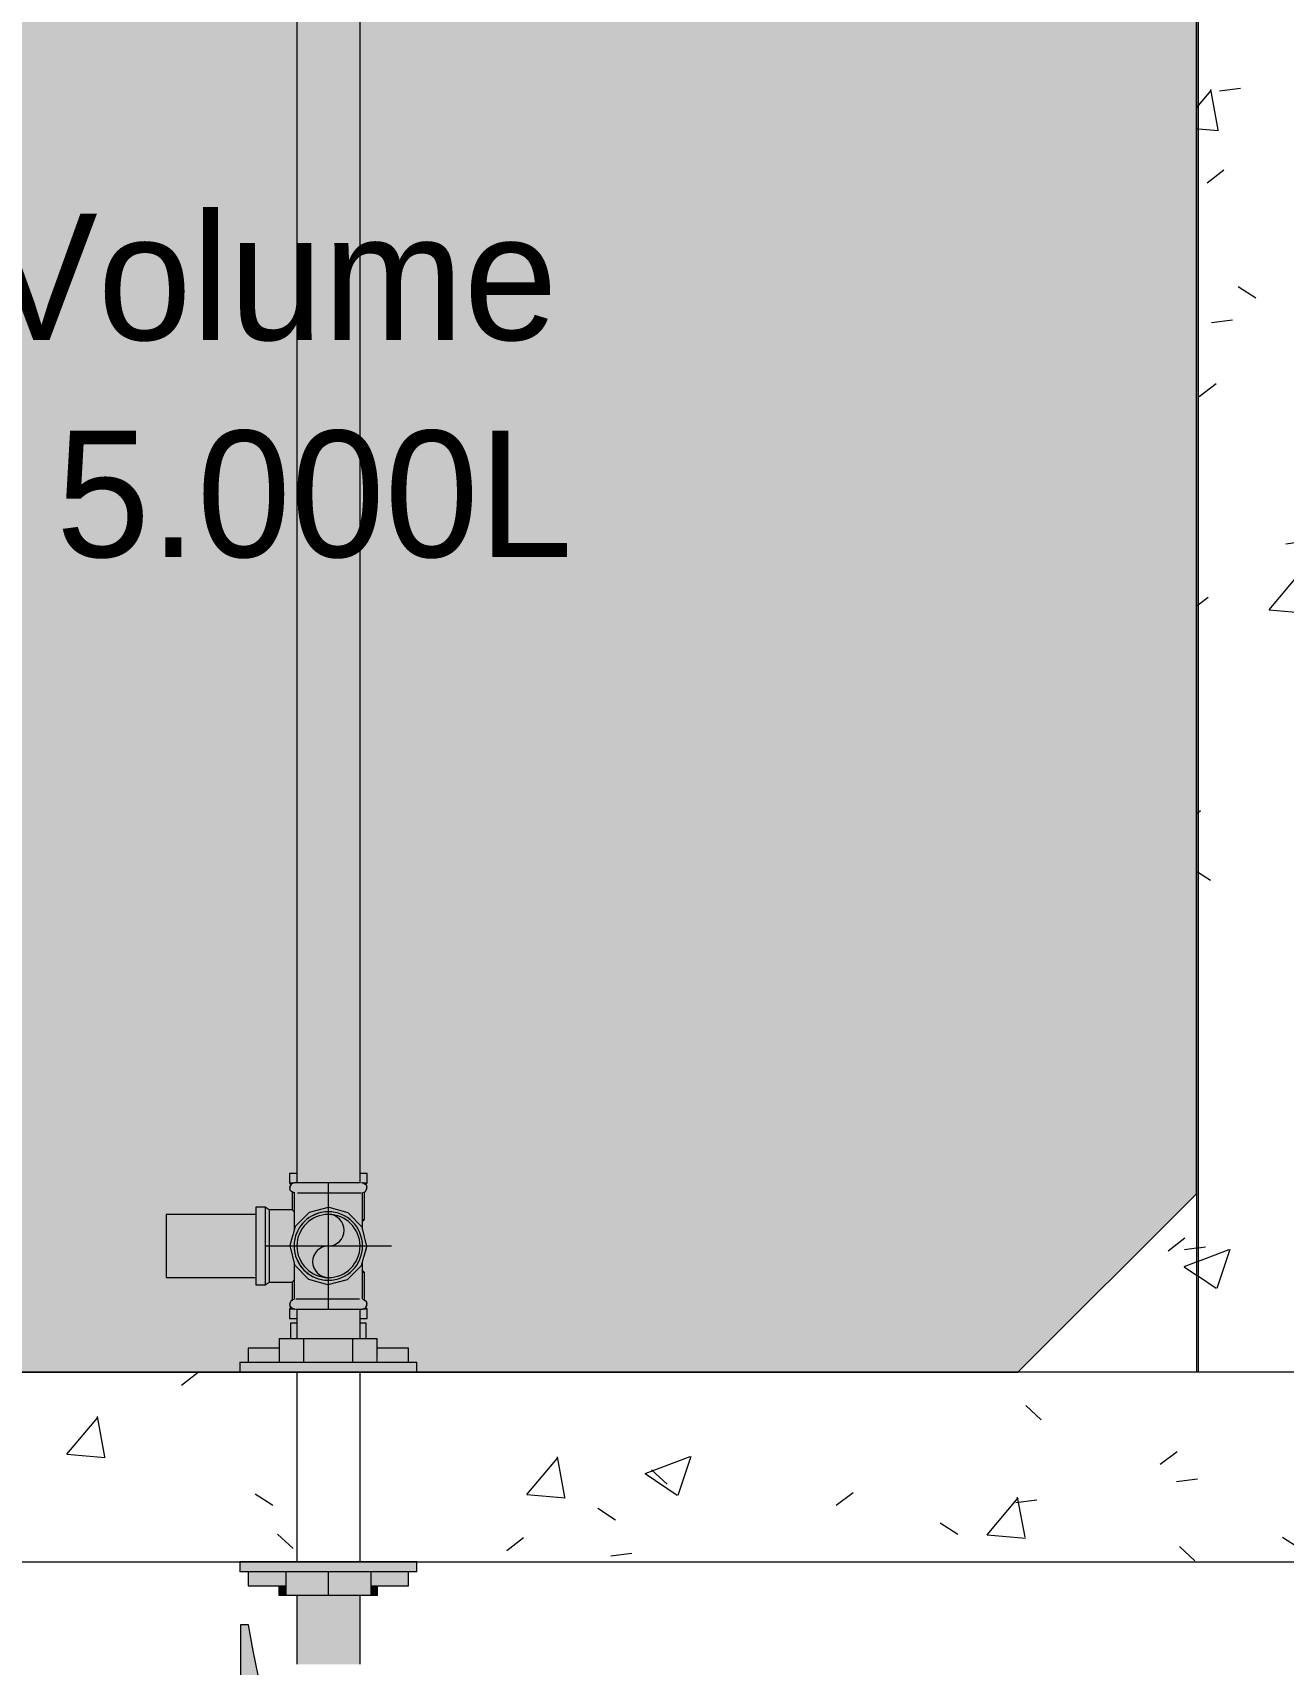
# Model space of a CAD drawing. Header units: metres. Extents: x 147 to 427, y -16 to 162.
# Drawn here: x 194.306 to 195.297, y 4.669 to 5.961 of the extents above; entities that cross this region are included whole.
import ezdxf

# ---------------------------------------------------------------- set-up
doc = ezdxf.new("R2010")
doc.units = ezdxf.units.M
for name, color, linetype, lineweight in [('A-DETL', 7, 'Continuous', 5), ('A-DETL-GENF', 7, 'Continuous', 5), ('A-WALL', 7, 'Continuous', 9), ('G-ANNO-TEXT', 7, 'Continuous', 5), ('P-PIPE', 7, 'Continuous', 5), ('P-PIPE-CNTR', 7, 'Continuous', 5)]:
    doc.layers.add(name, color=color, linetype=linetype, lineweight=lineweight)
doc.layers.add('A-FLOR', color=7, linetype='Continuous', lineweight=9, true_color=0x007f00)
doc.layers.add('A-FLOR-PATT', color=7, linetype='Continuous', lineweight=9, true_color=0x007f00)
doc.styles.add('Century Gothic_2', font='GOTHIC.TTF', dxfattribs={"height": 0.1})
pattern_1 = [(50, (196.4369, 3.147), (0.364365, -0.031877), [0.0381, -0.4191]), (355, (196.4369, 3.147), (-0.070485, 0.382117), [0.03048, -0.33528]), (100.451, (196.4669, 3.145), (0.293886, 0.35023), [0.03238, -0.35618]), (46.184, (196.4369, 3.249), (0.54216, -0.084084), [0.05715, -0.62865]), (96.636, (196.4819, 3.242), (0.474805, 0.494854), [0.04857, -0.53427]), (351.184, (196.4369, 3.249), (0.47481, 0.494846), [0.04572, -0.50292]), (21, (196.4869, 3.224), (0.303226, -0.204528), [0.0381, -0.4191]), (326, (196.4869, 3.224), (0.123607, 0.36838), [0.03048, -0.33528]), (71.451, (196.5129, 3.207), (0.426833, 0.16384), [0.03238, -0.35618]), (37.5, (196.43691, 3.147), (0.0061807, 0.169108), [0.01676, -0.31445, 0.01676, -0.3236, -0.33655]), (37.5, (196.43691, 3.147), (0.0061807, 0.169108), [-0.67158, 0.01676, -0.31979]), (7.5, (196.4369, 3.147), (0.1336414, 0.200358), [0.01676, -0.17729, 0.01676, -0.30683, -0.12827]), (7.5, (196.4369, 3.147), (0.1336414, 0.200358), [-0.51765, 0.01676, -0.11151]), (327.5, (196.32291, 3.147), (0.2711816, -0.0114606), [0.01676, -0.11024, 0.01676, -0.37948, -0.52578]), (327.5, (196.32291, 3.147), (0.2711816, -0.0114606), [-0.52324, 0.01676, -0.50902]), (317.5, (196.2729, 3.147), (0.296258, 0.050851), [0.01676, -0.14834, 0.01676, -0.24638, -0.37338]), (317.5, (196.2729, 3.147), (0.296258, 0.050851), [-0.42824, 0.01676, -0.35662])]

# ---------------------------------------------------------------- blocks, each defined once
blk = doc.blocks.new('AF_Registro Esfera VS Compacto - Soldável - 50 mm-V102-EE')
at = {"layer": 'P-PIPE', "true_color": 0xce4f00}
for points in [[(-96.0741, 4.6219), (-96.0627, 4.6223), (-96.0627, 4.6227), (-96.0581, 4.623), (-96.0586, 4.6321), (-96.0599, 4.6588), (-96.0678, 4.7), (-96.0741, 4.7), (-96.0741, 4.6227)], [(-96.0627, 4.61), (-96.0627, 4.6219), (-96.0741, 4.6219), (-96.0741, 4.61), (-96.0664, 4.61)], [(-96.0678, 4.568), (-96.0581, 4.568), (-96.0581, 4.5833), (-96.0627, 4.5841), (-96.0633, 4.59), (-96.0741, 4.59), (-96.0741, 4.5857), (-96.0705, 4.5755)], [(-96.0494, 4.5758), (-96.0493, 4.5839), (-96.0495, 4.594), (-96.0573, 4.5935), (-96.0579, 4.59), (-96.0627, 4.59), (-96.0627, 4.5841), (-96.0581, 4.5833), (-96.0581, 4.5764), (-96.0495, 4.5758)]]:
    blk.add_hatch(color=32, dxfattribs=at).paths.add_polyline_path(points)
at = {"layer": 'P-PIPE', "true_color": 0x69503c}
for points in [[(-96.0414, 4.6246), (-96.0417, 4.6252), (-96.0417, 4.6246)], [(-96.0414, 4.5748), (-96.0417, 4.5754), (-96.0417, 4.5748)]]:
    blk.add_hatch(color=27, dxfattribs=at).paths.add_polyline_path(points)
at = {"layer": 'P-PIPE', "true_color": 0xce4f00}
h = blk.add_hatch(color=32, dxfattribs=at)
h.paths.add_polyline_path([(-96.0606, 4.6058), (-96.0605, 4.6052), (-96.0606, 4.6064)])
h.paths.add_polyline_path([(-96.0492, 4.6), (-96.0492, 4.6), (-96.0495, 4.6243), (-96.0581, 4.6237), (-96.0583, 4.6229), (-96.0627, 4.6227), (-96.0627, 4.61), (-96.0573, 4.61), (-96.0573, 4.606), (-96.0494, 4.6055), (-96.0494, 4.6)])
at = {"layer": 'P-PIPE'}
for p, q in [((-96.0741, 4.7), (-96.0741, 4.6219)), ((-96.0678, 4.7), (-96.0741, 4.7)), ((-96.0599, 4.6588), (-96.0583, 4.6252)), ((-96.0414, 4.6252), (-96.0431, 4.6252)), ((-96.0741, 4.6219), (-96.0741, 4.61)), ((-96.0627, 4.6219), (-96.0741, 4.6219)), ((-96.0627, 4.6227), (-96.0627, 4.61)), ((-96.0581, 4.6248), (-96.0581, 4.623)), ((-96.0581, 4.6239), (-96.0581, 4.6248)), ((-96.0494, 4.6243), (-96.0581, 4.6238)), ((-96.0581, 4.6237), (-96.0581, 4.623)), ((-96.0741, 4.59), (-96.0741, 4.5857)), ((-96.0627, 4.59), (-96.0627, 4.5841)), ((-96.0581, 4.568), (-96.0581, 4.5833)), ((-96.0581, 4.5762), (-96.0494, 4.5757)), ((-96.0431, 4.5748), (-96.0414, 4.5748)), ((-96.0678, 4.568), (-96.0581, 4.568))]:
    blk.add_line(p, q, dxfattribs=at)
at = {"layer": 'P-PIPE', "flags": 128}
for points in [[(-96.0599, 4.6588), (-96.0639, 4.6794), (-96.0678, 4.7)], [(-96.0581, 4.6248), (-96.0582, 4.625), (-96.0583, 4.6252)], [(-96.0581, 4.623), (-96.0604, 4.6228), (-96.0627, 4.6227)], [(-96.0741, 4.5857), (-96.0709, 4.5766), (-96.0678, 4.568)]]:
    blk.add_lwpolyline(points, dxfattribs=at)
at = {"layer": 'P-PIPE'}
blk.add_open_spline([(-96.0581, 4.5833), (-96.0588, 4.5834), (-96.0604, 4.5837), (-96.0619, 4.584), (-96.0627, 4.5841)], degree=3, dxfattribs=at)
blk = doc.blocks.new('AÇO_Flange Com Sextavado - AÇO_Flange Com Sextavado-4040790-EE')
at = {"layer": 'P-PIPE', "true_color": 0x7f7f7f}
for points in [[(-94.5489, 4.742), (-94.5489, 4.75), (-94.5495, 4.75), (-94.5495, 4.742)], [(-94.4101, 4.742), (-94.4095, 4.742), (-94.4095, 4.75), (-94.4101, 4.75), (-94.4101, 4.742)], [(-94.5183, 4.7232), (-94.5131, 4.7237), (-94.5131, 4.731), (-94.5183, 4.731), (-94.5183, 4.7237)], [(-94.4407, 4.7232), (-94.4407, 4.731), (-94.4459, 4.731), (-94.4459, 4.7232)]]:
    blk.add_hatch(color=8, dxfattribs=at).paths.add_polyline_path(points)
at = {"layer": 'P-PIPE'}
for p, q in [((-94.5495, 4.75), (-94.5495, 4.742)), ((-94.5494, 4.75), (-94.5495, 4.75)), ((-94.5494, 4.742), (-94.5495, 4.742)), ((-94.4095, 4.742), (-94.4095, 4.75)), ((-94.4095, 4.75), (-94.4095, 4.75)), ((-94.4095, 4.742), (-94.4095, 4.742)), ((-94.5183, 4.7232), (-94.5183, 4.731)), ((-94.4407, 4.731), (-94.4407, 4.7232)), ((-94.5131, 4.7232), (-94.5183, 4.7232)), ((-94.4407, 4.7232), (-94.4459, 4.7232))]:
    blk.add_line(p, q, dxfattribs=at)
blk = doc.blocks.new('AÇO_Flange Com Sextavado - AÇO_Flange Com Sextavado-V111-EE')
at = {"layer": 'P-PIPE', "true_color": 0x7f7f7f}
for points in [[(-94.4859, 4.742), (-94.4445, 4.742), (-94.4445, 4.75), (-94.5489, 4.75), (-94.5489, 4.742), (-94.4901, 4.742)], [(-94.4859, 4.7232), (-94.4795, 4.7237), (-94.4795, 4.742), (-94.5131, 4.742), (-94.5131, 4.7232), (-94.4905, 4.7232)], [(-94.4715, 4.7232), (-94.4459, 4.7237), (-94.4459, 4.742), (-94.4795, 4.742), (-94.4795, 4.7232), (-94.473, 4.7232)], [(-94.4303, 4.742), (-94.4101, 4.742), (-94.4101, 4.75), (-94.4445, 4.75), (-94.4445, 4.742), (-94.4342, 4.742)]]:
    blk.add_hatch(color=8, dxfattribs=at).paths.add_polyline_path(points)
at = {"layer": 'P-PIPE'}
for p, q in [((-94.5495, 4.75), (-94.5495, 4.742)), ((-94.4445, 4.75), (-94.5495, 4.75)), ((-94.4445, 4.742), (-94.5495, 4.742)), ((-94.5131, 4.742), (-94.5131, 4.7232)), ((-94.4795, 4.742), (-94.4795, 4.7232)), ((-94.4459, 4.742), (-94.4459, 4.7232)), ((-94.4095, 4.75), (-94.4445, 4.75)), ((-94.4095, 4.742), (-94.4445, 4.742)), ((-94.4095, 4.742), (-94.4095, 4.75)), ((-94.4795, 4.7232), (-94.5131, 4.7232)), ((-94.4459, 4.7232), (-94.4795, 4.7232))]:
    blk.add_line(p, q, dxfattribs=at)
blk = doc.blocks.new('AÇO_TÊ 45 90 - AÇO_TÊ 45 90-V112-EE')
at = {"layer": 'P-PIPE'}
for p, q in [((-96.0351, 5.0465), (-96.0341, 5.0483)), ((-96.0351, 5.0465), (-96.0351, 5.0455)), ((-95.9739, 5.0455), (-95.9755, 5.0426)), ((-95.9744, 5.0484), (-95.9739, 5.0465)), ((-95.9739, 5.0455), (-95.9739, 5.0465)), ((-96.0351, 4.9545), (-96.0339, 4.9566)), ((-96.0351, 4.9545), (-96.0351, 4.9535)), ((-96.0345, 4.9516), (-96.0351, 4.9535)), ((-96.0338, 4.9569), (-96.0334, 4.9574)), ((-95.9739, 4.9535), (-95.9748, 4.9517)), ((-95.9739, 4.9535), (-95.9739, 4.9545))]:
    blk.add_line(p, q, dxfattribs=at)
at = {"layer": 'P-PIPE', "flags": 128}
for points in [[(-96.0331, 5.0428), (-96.0345, 5.0436), (-96.0351, 5.0455)], [(-95.9749, 4.9959), (-95.9739, 4.9996), (-95.975, 5.0041)], [(-95.9758, 4.9572), (-95.9744, 4.9564), (-95.9739, 4.9545)]]:
    blk.add_lwpolyline(points, dxfattribs=at)
blk = doc.blocks.new('AQ_PVC-U Sch80_Flange Macho - Standard-3877219-EE')
at = {"layer": 'P-PIPE', "true_color": 0x252525}
for points in [[(-94.543, 4.731), (-94.5131, 4.731), (-94.5131, 4.742), (-94.543, 4.742)], [(-94.4346, 4.731), (-94.416, 4.731), (-94.416, 4.742), (-94.4459, 4.742), (-94.4459, 4.731), (-94.4374, 4.731)]]:
    blk.add_hatch(color=250, dxfattribs=at).paths.add_polyline_path(points)
at = {"layer": 'P-PIPE'}
for p, q in [((-94.543, 4.742), (-94.543, 4.731)), ((-94.416, 4.731), (-94.416, 4.742)), ((-94.543, 4.731), (-94.5132, 4.731)), ((-94.4457, 4.731), (-94.416, 4.731))]:
    blk.add_line(p, q, dxfattribs=at)
blk = doc.blocks.new('AQ_PVC-U Sch80_Flange Fêmea - Standard-3877218-EE')
at = {"layer": 'P-PIPE'}
for p, q in [((-94.5095, 4.9389), (-94.5095, 4.9268)), ((-94.5046, 4.9389), (-94.5095, 4.9389)), ((-94.4495, 4.9389), (-94.4544, 4.9389)), ((-94.4495, 4.9268), (-94.4495, 4.9389)), ((-94.543, 4.919), (-94.543, 4.908)), ((-94.5186, 4.919), (-94.543, 4.919)), ((-94.416, 4.919), (-94.4403, 4.919)), ((-94.416, 4.908), (-94.416, 4.919))]:
    blk.add_line(p, q, dxfattribs=at)
blk = doc.blocks.new('AÇO_TÊ 45 90 - AÇO_TÊ 45 90-V116-EE')
at = {"layer": 'P-PIPE'}
for p, q in [((-96.0351, 5.0465), (-96.0351, 5.0455)), ((-96.0306, 5.05), (-96.0316, 5.05)), ((-96.0316, 5.0426), (-96.0316, 5.0131)), ((-96.0205, 5.05), (-96.03, 5.05)), ((-96.0195, 5.05), (-96.0204, 5.05)), ((-96.0045, 5.05), (-96.0204, 5.05)), ((-95.9885, 5.05), (-96.0045, 5.05)), ((-95.9885, 5.05), (-95.9891, 5.05)), ((-95.9789, 5.05), (-95.9879, 5.05)), ((-95.9774, 5.05), (-95.9783, 5.05)), ((-95.9774, 5.0131), (-95.9774, 5.042)), ((-95.9739, 5.0455), (-95.9739, 5.0465)), ((-96.0316, 4.9869), (-96.0316, 4.9579)), ((-95.9774, 4.9581), (-95.9774, 4.9869)), ((-96.0351, 4.9545), (-96.0351, 4.9535)), ((-96.0316, 4.9506), (-96.0316, 4.95)), ((-96.0316, 4.95), (-96.0306, 4.95)), ((-96.03, 4.95), (-96.0205, 4.95)), ((-96.0204, 4.95), (-96.0195, 4.95)), ((-96.0204, 4.95), (-96.0045, 4.95)), ((-96.0045, 4.95), (-95.9885, 4.95)), ((-95.9891, 4.95), (-95.9885, 4.95)), ((-95.9879, 4.95), (-95.9789, 4.95)), ((-95.9783, 4.95), (-95.9774, 4.95)), ((-95.9739, 4.9535), (-95.9739, 4.9545))]:
    blk.add_line(p, q, dxfattribs=at)
at = {"layer": 'P-PIPE', "flags": 128}
for points in [[(-96.0351, 5.0465), (-96.0334, 5.0494), (-96.0316, 5.05)], [(-96.0316, 5.042), (-96.0345, 5.0436), (-96.0351, 5.0455)], [(-96.0045, 5.05), (-96.0187, 5.05), (-96.0287, 5.05), (-96.0303, 5.05)], [(-96.029, 5.042), (-96.0275, 5.042), (-96.0166, 5.042), (-96.0045, 5.042)], [(-95.9799, 5.05), (-95.9814, 5.05), (-95.9923, 5.05), (-96.0045, 5.05)], [(-96.0045, 5.042), (-95.9902, 5.042), (-95.9803, 5.042), (-95.9786, 5.042)], [(-95.9774, 5.05), (-95.9744, 5.0484), (-95.9739, 5.0465)], [(-95.9739, 5.0455), (-95.9755, 5.0426), (-95.9774, 5.042)], [(-96.0045, 5.0306), (-96.0197, 5.0266), (-96.0308, 5.0155), (-96.0351, 5.0004), (-96.0312, 4.9851), (-96.0203, 4.9738), (-96.0052, 4.9694), (-96.0045, 4.9694)], [(-96.0045, 4.9694), (-95.9893, 4.9734), (-95.9781, 4.9845), (-95.9739, 4.9996), (-95.9777, 5.0149), (-95.9887, 5.0262), (-96.0038, 5.0306), (-96.0045, 5.0306)], [(-96.0351, 4.9545), (-96.0334, 4.9574), (-96.0316, 4.958)], [(-96.0316, 4.95), (-96.0345, 4.9516), (-96.0351, 4.9535)], [(-96.0045, 4.958), (-96.0187, 4.958), (-96.0287, 4.958), (-96.0303, 4.958)], [(-96.029, 4.95), (-96.0275, 4.95), (-96.0166, 4.95), (-96.0045, 4.95)], [(-95.9799, 4.958), (-95.9814, 4.958), (-95.9923, 4.958), (-96.0045, 4.958)], [(-96.0045, 4.95), (-95.9902, 4.95), (-95.9803, 4.95), (-95.9786, 4.95)], [(-95.9774, 4.958), (-95.9744, 4.9564), (-95.9739, 4.9545)], [(-95.9739, 4.9535), (-95.9755, 4.9506), (-95.9774, 4.95)]]:
    blk.add_lwpolyline(points, dxfattribs=at)
at = {"layer": 'P-PIPE'}
for start, end in [(90, 270), (90, 123.7445), (270, 90), (270, 90), (124.6633, 270)]:
    blk.add_arc((-96.0045, 5), 0.0271, start, end, dxfattribs=at)
for points, knots in [([(-96.0209, 5.0215), (-96.0209, 5.0216), (-96.0206, 5.0218), (-96.0202, 5.022), (-96.02, 5.0222)], [0.63774108, 0.63774108, 0.63774108, 0.63774108, 0.64285714, 0.66322096, 0.66322096, 0.66322096, 0.66322096]), ([(-95.9889, 5.0222), (-95.9887, 5.022), (-95.9884, 5.0218), (-95.9881, 5.0216), (-95.988, 5.0215)], [0.33677904, 0.33677904, 0.33677904, 0.33677904, 0.35714286, 0.36225892, 0.36225892, 0.36225892, 0.36225892]), ([(-96.02, 4.9778), (-96.0202, 4.978), (-96.0206, 4.9782), (-96.0209, 4.9784), (-96.0209, 4.9785)], [0.33677904, 0.33677904, 0.33677904, 0.33677904, 0.35714286, 0.36225892, 0.36225892, 0.36225892, 0.36225892]), ([(-95.988, 4.9785), (-95.9881, 4.9784), (-95.9884, 4.9782), (-95.9887, 4.978), (-95.9889, 4.9778)], [0.63774108, 0.63774108, 0.63774108, 0.63774108, 0.64285714, 0.66322096, 0.66322096, 0.66322096, 0.66322096])]:
    blk.add_open_spline(points, degree=3, knots=knots, dxfattribs=at)
blk = doc.blocks.new('Te_Reducao - Agua Fria_Soldavel - MEP - Tigre - Standard-V117-EE')
at = {"layer": 'P-PIPE'}
for p, q in [((-96.0352, 5.0574), (-96.0352, 5.0499)), ((-96.0296, 5.0574), (-96.0352, 5.0574)), ((-95.9737, 5.0574), (-95.9793, 5.0574)), ((-95.9737, 5.0499), (-95.9737, 5.0574)), ((-96.0352, 5.0499), (-96.0338, 5.0479)), ((-96.0352, 5.0499), (-96.0319, 5.0499)), ((-96.0331, 5.0432), (-96.0331, 5.0287)), ((-95.977, 5.0499), (-95.9737, 5.0499)), ((-95.9758, 5.021), (-95.9758, 5.043)), ((-95.9747, 5.0484), (-95.9737, 5.0499)), ((-96.0544, 5.0308), (-96.0619, 5.0308)), ((-96.0619, 5.0308), (-96.0619, 4.9693)), ((-96.0514, 5.0287), (-96.0544, 5.0308)), ((-96.0544, 5.0308), (-96.0544, 4.9693)), ((-96.0331, 5.0287), (-96.0514, 5.0287)), ((-96.0514, 5.0287), (-96.0514, 4.9714)), ((-95.9773, 5.0193), (-95.9758, 5.021)), ((-95.9773, 5.013), (-95.9773, 5.0193)), ((-95.9772, 5.021), (-95.9758, 5.021)), ((-95.9773, 4.9807), (-95.9773, 4.987)), ((-95.9758, 4.979), (-95.9773, 4.9807)), ((-95.9758, 4.979), (-95.9772, 4.979)), ((-95.9758, 4.9571), (-95.9758, 4.979)), ((-96.0619, 4.9693), (-96.0544, 4.9693)), ((-96.0544, 4.9693), (-96.0514, 4.9714)), ((-96.0514, 4.9714), (-96.0331, 4.9714)), ((-96.0331, 4.9714), (-96.0331, 4.9567)), ((-96.0338, 4.9521), (-96.0352, 4.9501)), ((-96.0352, 4.9501), (-96.0352, 4.9426)), ((-96.0319, 4.9501), (-96.0352, 4.9501)), ((-95.9737, 4.9501), (-95.977, 4.9501)), ((-95.9737, 4.9501), (-95.9747, 4.9516)), ((-95.9737, 4.9426), (-95.9737, 4.9501)), ((-96.0352, 4.9426), (-96.0296, 4.9426)), ((-95.9793, 4.9426), (-95.9737, 4.9426))]:
    blk.add_line(p, q, dxfattribs=at)
for points, knots in [([(-96.0317, 5.0272), (-96.0317, 5.0273), (-96.0321, 5.0276), (-96.0328, 5.0284), (-96.0331, 5.0287), (-96.0331, 5.0287)], [0.5996462, 0.5996462, 0.5996462, 0.5996462, 0.625, 0.75, 1, 1, 1, 1]), ([(-96.0331, 4.9714), (-96.0331, 4.9714), (-96.0328, 4.9716), (-96.0321, 4.9724), (-96.0317, 4.9727), (-96.0317, 4.9728)], [0, 0, 0, 0, 0.25, 0.375, 0.4003538, 0.4003538, 0.4003538, 0.4003538])]:
    blk.add_open_spline(points, degree=3, knots=knots, dxfattribs=at)
blk = doc.blocks.new('AÇO_Flange Com Sextavado - AÇO_Flange Com Sextavado-V110-EE')
at = {"layer": 'P-PIPE'}
for p, q in [((-94.5183, 4.9268), (-94.4989, 4.9268)), ((-94.5183, 4.9268), (-94.5183, 4.908)), ((-94.4989, 4.9268), (-94.4601, 4.9268)), ((-94.4989, 4.908), (-94.4989, 4.9268)), ((-94.4601, 4.9268), (-94.4407, 4.9268)), ((-94.4601, 4.908), (-94.4601, 4.9268)), ((-94.4407, 4.908), (-94.4407, 4.9268)), ((-94.5495, 4.908), (-94.5495, 4.9)), ((-94.5495, 4.908), (-94.4795, 4.908)), ((-94.5495, 4.9), (-94.4795, 4.9)), ((-94.4795, 4.908), (-94.4095, 4.908)), ((-94.4795, 4.9), (-94.4095, 4.9)), ((-94.4095, 4.9), (-94.4095, 4.908))]:
    blk.add_line(p, q, dxfattribs=at)

msp = doc.modelspace()

# ---------------------------------------------------------------- hatches: boundary and pattern name
at = {"layer": 'A-DETL-GENF', "true_color": 0x808080}
h = msp.add_hatch(dxfattribs=at)
h.set_pattern_fill('FP_4', color=8, style=0, pattern_type=2)
h.set_pattern_definition(pattern_1)
h.paths.add_polyline_path([(196.903, 4.9), (196.903, 6.5), (196.7545, 6.4996), (196.7545, 4.9), (196.8257, 4.9)])
h.paths.add_polyline_path([(195.378, 4.9), (195.378, 6.5), (195.2295, 6.5), (195.2295, 4.9), (195.3557, 4.9)])
h.paths.add_polyline_path([(193.703, 4.9), (193.8515, 4.9), (193.8515, 6.5), (193.703, 6.5), (193.703, 5.0143)])
h = msp.add_hatch(dxfattribs=at)
h.set_pattern_fill('FP_4', color=8, style=0, pattern_type=2)
h.set_pattern_definition(pattern_1)
h.paths.add_polyline_path([(196.7545, 4.9), (196.7545, 6.5), (196.753, 6.5), (196.753, 4.9)])
h.paths.add_polyline_path([(195.2295, 4.9), (195.2295, 6.5), (195.228, 6.5), (195.228, 4.9)])
h.paths.add_polyline_path([(193.853, 4.9), (193.853, 6.5), (193.8515, 6.4996), (193.8515, 4.9)])
at = {"layer": 'A-DETL-GENF', "true_color": 0xbfdfff}
h = msp.add_hatch(color=254, dxfattribs=at)
h.paths.add_polyline_path([(195.9955, 4.9), (195.9955, 4.908), (196.002, 4.908), (196.002, 4.919), (196.0267, 4.919), (196.0267, 4.9268), (196.0355, 4.9268), (196.0357, 4.9389), (196.0405, 4.9389), (196.0405, 4.9426), (196.0347, 4.9426), (196.0347, 4.9501), (196.0362, 4.9531), (196.0363, 4.9545), (196.0363, 4.9568), (196.0368, 4.9569), (196.0368, 4.979), (196.0383, 4.9807), (196.0379, 4.9877), (196.0362, 4.9917), (196.0359, 4.9953), (196.0363, 5.0095), (196.0383, 5.0139), (196.038, 5.0201), (196.0368, 5.021), (196.0363, 5.0436), (196.0359, 5.0441), (196.0363, 5.0469), (196.0357, 5.0484), (196.0347, 5.05), (196.0347, 5.0574), (196.0405, 5.0574), (196.0405, 6.3), (195.378, 6.3), (195.378, 5.0429), (195.5209, 4.9), (195.9822, 4.9)])
h.paths.add_polyline_path([(196.1355, 4.9), (196.6115, 4.9), (196.753, 5.0414), (196.753, 6.3), (196.0905, 6.3), (196.0905, 5.0574), (196.0962, 5.0574), (196.0962, 5.0499), (196.0946, 5.0469), (196.0946, 5.0455), (196.0946, 5.0433), (196.0941, 5.0424), (196.0941, 5.0286), (196.1127, 5.0289), (196.1154, 5.0307), (196.1229, 5.0307), (196.1229, 5.025), (196.194, 5.025), (196.194, 4.975), (196.1229, 4.975), (196.1229, 4.9692), (196.1154, 4.9692), (196.1124, 4.9713), (196.0941, 4.9713), (196.0946, 4.9567), (196.0949, 4.9564), (196.0946, 4.9531), (196.0953, 4.9514), (196.0962, 4.95), (196.0962, 4.9426), (196.0905, 4.9426), (196.0905, 4.9389), (196.0955, 4.9389), (196.0955, 4.9268), (196.1043, 4.9268), (196.1043, 4.919), (196.129, 4.919), (196.129, 4.908), (196.1355, 4.908), (196.1355, 4.907)])
h.paths.add_polyline_path([(194.3532, 4.9), (194.4705, 4.9), (194.4705, 4.908), (194.477, 4.908), (194.477, 4.919), (194.5017, 4.919), (194.5017, 4.9268), (194.5105, 4.9268), (194.5107, 4.9389), (194.5155, 4.9389), (194.5155, 4.9426), (194.5097, 4.9426), (194.5098, 4.9503), (194.5112, 4.9531), (194.5113, 4.9545), (194.5113, 4.9568), (194.5118, 4.9569), (194.5118, 4.9713), (194.4932, 4.9711), (194.4906, 4.9692), (194.4831, 4.9692), (194.4831, 4.975), (194.412, 4.975), (194.412, 5.025), (194.4831, 5.025), (194.4831, 5.0307), (194.4906, 5.0307), (194.4936, 5.0286), (194.5118, 5.0286), (194.5113, 5.0436), (194.5109, 5.0441), (194.5113, 5.0469), (194.5106, 5.0486), (194.5097, 5.0499), (194.5098, 5.0574), (194.5155, 5.0574), (194.5155, 6.3), (193.853, 6.3), (193.853, 5.0414), (193.9944, 4.9)])
h.paths.add_polyline_path([(194.6105, 4.9), (195.0865, 4.9), (195.228, 5.0414), (195.228, 6.3), (194.5655, 6.3), (194.5655, 5.0574), (194.5712, 5.0574), (194.5712, 5.0499), (194.5696, 5.0469), (194.5696, 5.0455), (194.5696, 5.0433), (194.5691, 5.0424), (194.5691, 5.021), (194.5676, 5.0193), (194.568, 5.0123), (194.5697, 5.0083), (194.57, 5.0047), (194.5696, 4.9905), (194.5676, 4.9861), (194.5676, 4.9802), (194.5691, 4.979), (194.5696, 4.9567), (194.5699, 4.9564), (194.5696, 4.9531), (194.5702, 4.9516), (194.5712, 4.95), (194.5712, 4.9426), (194.5655, 4.9426), (194.5655, 4.9389), (194.5705, 4.9389), (194.5705, 4.9268), (194.5793, 4.9268), (194.5793, 4.919), (194.604, 4.919), (194.604, 4.908), (194.6105, 4.908), (194.6105, 4.907)])
h = msp.add_hatch(color=254, dxfattribs=at)
h.paths.add_polyline_path([(194.5155, 4.9268), (194.5655, 4.9268), (194.5655, 4.95), (194.5155, 4.95), (194.5155, 4.9436)])
h.paths.add_polyline_path([(196.078, 4.9268), (196.0905, 4.9268), (196.0905, 4.95), (196.0405, 4.95), (196.0405, 4.9268), (196.0775, 4.9268)])
h.paths.add_polyline_path([(196.0719, 5.05), (196.0905, 5.05), (196.0904, 6.3), (196.0405, 6.3), (196.0405, 5.05), (196.0716, 5.05)])
h.paths.add_polyline_path([(194.5621, 5.05), (194.5655, 5.05), (194.5654, 6.3), (194.5155, 6.3), (194.5155, 5.05), (194.5613, 5.05)])
h = msp.add_hatch(color=254, dxfattribs=at)
h.paths.add_polyline_path([(196.0347, 4.9426), (196.0405, 4.9426), (196.0404, 4.95), (196.0384, 4.9504), (196.0384, 4.9506), (196.0366, 4.9514), (196.0357, 4.9516), (196.0347, 4.95), (196.0347, 4.9436)])
h.paths.add_polyline_path([(196.0914, 4.9426), (196.0962, 4.9426), (196.0962, 4.9501), (196.0947, 4.9515), (196.0916, 4.95), (196.0905, 4.95), (196.0905, 4.9426)])
h.paths.add_polyline_path([(194.5664, 4.9426), (194.5712, 4.9426), (194.5712, 4.9501), (194.5698, 4.9515), (194.5666, 4.95), (194.5655, 4.95), (194.5655, 4.9426)])
h.paths.add_polyline_path([(194.5097, 4.9426), (194.5155, 4.9426), (194.5154, 4.95), (194.5134, 4.9504), (194.5134, 4.9506), (194.5116, 4.9514), (194.5107, 4.9516), (194.5097, 4.9501), (194.5097, 4.9436)])
h.paths.add_polyline_path([(196.0368, 4.9567), (196.0377, 4.9576), (196.0384, 4.9582), (196.0384, 4.9802), (196.0368, 4.979), (196.0368, 4.9567)])
h.paths.add_polyline_path([(194.4831, 4.9846), (194.4831, 4.9846), (194.4842, 4.9854)])
h.paths.add_polyline_path([(194.5118, 4.9567), (194.5132, 4.9576), (194.5134, 4.9576), (194.5129, 4.9877), (194.5113, 4.9905), (194.5109, 5.0001), (194.5113, 5.0095), (194.5134, 5.0139), (194.5133, 5.0426), (194.5118, 5.0428), (194.5118, 5.0286), (194.4932, 5.0289), (194.4906, 5.0307), (194.4831, 5.0307), (194.4831, 4.9692), (194.4906, 4.9692), (194.4936, 4.9713), (194.5118, 4.9713), (194.5118, 4.9567)])
h.paths.add_polyline_path([(196.0941, 4.9571), (196.0941, 4.9713), (196.1127, 4.9711), (196.1154, 4.9692), (196.1229, 4.9697), (196.1229, 5.0307), (196.1154, 5.0307), (196.1124, 5.0286), (196.0941, 5.0286), (196.0939, 5.0429), (196.0926, 5.0422), (196.093, 5.0123), (196.0946, 5.0095), (196.095, 4.9999), (196.0946, 4.9905), (196.0926, 4.9861), (196.0927, 4.9576), (196.094, 4.9572)])
h.paths.add_polyline_path([(194.5691, 4.9571), (194.5691, 4.979), (194.5676, 4.9799), (194.5676, 4.9576), (194.5685, 4.9576)])
h.paths.add_polyline_path([(194.5676, 4.9807), (194.5676, 4.9808), (194.5676, 4.9808)])
h.paths.add_polyline_path([(196.0383, 5.013), (196.0384, 5.0139), (196.0383, 5.0134)])
h.paths.add_polyline_path([(196.0384, 5.0198), (196.0384, 5.0426), (196.0368, 5.0424), (196.0368, 5.021), (196.0383, 5.0199)])
h.paths.add_polyline_path([(194.5676, 5.0198), (194.5691, 5.021), (194.569, 5.0429), (194.5676, 5.0414), (194.5676, 5.0201)])
h.paths.add_polyline_path([(196.0948, 5.0479), (196.0962, 5.0499), (196.0962, 5.0574), (196.0905, 5.0574), (196.0905, 5.05), (196.0935, 5.0496), (196.0949, 5.0484)])
h.paths.add_polyline_path([(194.5698, 5.0479), (194.5712, 5.05), (194.5712, 5.0574), (194.5655, 5.0574), (194.5655, 5.05), (194.5687, 5.0495), (194.5699, 5.0484)])
h.paths.add_polyline_path([(196.0361, 5.0479), (196.0363, 5.0488), (196.0371, 5.0491), (196.0376, 5.0496), (196.0405, 5.05), (196.0405, 5.0574), (196.0347, 5.0574), (196.0347, 5.0499), (196.0359, 5.0482)])
h.paths.add_polyline_path([(194.5111, 5.0479), (194.5114, 5.0488), (194.5121, 5.0491), (194.5128, 5.0496), (194.5155, 5.05), (194.5155, 5.0574), (194.5097, 5.0574), (194.5098, 5.0497), (194.5109, 5.0482)])
at = {"layer": 'A-DETL-GENF', "true_color": 0x808080}
h = msp.add_hatch(dxfattribs=at)
h.set_pattern_fill('FP_4', color=8, style=0, pattern_type=2)
h.set_pattern_definition(pattern_1)
h.paths.add_polyline_path([(196.6115, 4.9), (196.753, 4.9), (196.753, 5.0414)])
h.paths.add_polyline_path([(193.853, 4.9), (193.9944, 4.9), (193.853, 5.0414), (193.853, 5.0019)])
h.paths.add_polyline_path([(195.228, 4.9), (195.228, 5.0414), (195.0865, 4.9)])
h.paths.add_polyline_path([(195.378, 4.9), (195.5209, 4.9), (195.378, 5.0429), (195.378, 4.907)])
at = {"layer": 'A-DETL-GENF', "true_color": 0xbfdfff}
h = msp.add_hatch(color=254, dxfattribs=at)
h.paths.add_polyline_path([(196.0205, 4.9), (196.1355, 4.9), (196.1355, 4.908), (196.1043, 4.908), (196.1043, 4.9268), (196.0267, 4.9268), (196.0267, 4.908), (195.9955, 4.908), (195.9955, 4.9), (196.016, 4.9)])
h.paths.add_polyline_path([(194.5854, 4.9), (194.6105, 4.9), (194.6105, 4.908), (194.5793, 4.908), (194.5793, 4.9268), (194.5017, 4.9268), (194.5017, 4.908), (194.4705, 4.908), (194.4705, 4.9), (194.5793, 4.9)])
h.paths.add_polyline_path([(196.0918, 4.95), (196.093, 4.9503), (196.0949, 4.9516), (196.0946, 4.9545), (196.0946, 4.9567), (196.0927, 4.9576), (196.0926, 4.9576), (196.093, 4.9877), (196.0948, 4.9922), (196.095, 4.9969), (196.0944, 5.0096), (196.0926, 5.0139), (196.0931, 5.0424), (196.0949, 5.0436), (196.0946, 5.0465), (196.0946, 5.0487), (196.0931, 5.0496), (196.0375, 5.0496), (196.0363, 5.0488), (196.0359, 5.0487), (196.0363, 5.0455), (196.0363, 5.0436), (196.0376, 5.0427), (196.0384, 5.0424), (196.0379, 5.0123), (196.0361, 5.0078), (196.0359, 5.0066), (196.0363, 4.9905), (196.0384, 4.9861), (196.0384, 4.9576), (196.0375, 4.9576), (196.0363, 4.9568), (196.036, 4.9564), (196.0362, 4.9531), (196.0363, 4.9516), (196.0377, 4.9507), (196.0448, 4.95), (196.0916, 4.95)])
h.paths.add_polyline_path([(194.5163, 4.95), (194.5683, 4.9505), (194.5698, 4.9521), (194.5696, 4.9545), (194.5696, 4.9567), (194.5682, 4.9576), (194.5676, 4.9582), (194.568, 4.9877), (194.5698, 4.9922), (194.57, 4.9934), (194.5696, 5.0095), (194.5676, 5.0139), (194.568, 5.0423), (194.5699, 5.0436), (194.5696, 5.0469), (194.5696, 5.0487), (194.5683, 5.0496), (194.5125, 5.0496), (194.5113, 5.0488), (194.5109, 5.0487), (194.5113, 5.0455), (194.5113, 5.0436), (194.5126, 5.0427), (194.5134, 5.0424), (194.5129, 5.0123), (194.5111, 5.0078), (194.5109, 5.0031), (194.5115, 4.9903), (194.5134, 4.9861), (194.5132, 4.9576), (194.5124, 4.9574), (194.5113, 4.9568), (194.511, 4.9564), (194.5112, 4.9531), (194.5113, 4.9516), (194.5125, 4.9507), (194.5163, 4.95)])
h.paths.add_polyline_path([(196.0654, 5.042), (196.0654, 5.042), (196.0609, 5.0421)])
h.paths.add_polyline_path([(194.5404, 5.042), (194.5404, 5.042), (194.5359, 5.0421)])
h = msp.add_hatch(color=254, dxfattribs=at)
h.paths.add_polyline_path([(196.1104, 4.908), (196.129, 4.908), (196.129, 4.919), (196.1043, 4.919), (196.1048, 4.908), (196.1075, 4.908)])
h.paths.add_polyline_path([(194.4782, 4.908), (194.5017, 4.908), (194.5017, 4.919), (194.477, 4.919), (194.477, 4.908)])
h.paths.add_polyline_path([(194.603, 4.908), (194.604, 4.908), (194.6038, 4.919), (194.5793, 4.919), (194.5798, 4.908), (194.6018, 4.908)])
h.paths.add_polyline_path([(196.002, 4.908), (196.0267, 4.908), (196.0267, 4.919), (196.002, 4.919)])
h.paths.add_polyline_path([(196.0944, 4.9268), (196.0955, 4.9268), (196.0955, 4.9389), (196.0905, 4.9389), (196.0905, 4.9268), (196.0933, 4.9268)])
h.paths.add_polyline_path([(196.0405, 4.9268), (196.0405, 4.9389), (196.0355, 4.9389), (196.0355, 4.9268), (196.0395, 4.9268)])
h.paths.add_polyline_path([(194.5655, 4.9268), (194.5705, 4.9268), (194.5705, 4.9389), (194.5655, 4.9389)])
h.paths.add_polyline_path([(194.5105, 4.9268), (194.5155, 4.9268), (194.5155, 4.9389), (194.5105, 4.9389)])
at = {"layer": 'A-DETL-GENF', "true_color": 0x808080}
h = msp.add_hatch(dxfattribs=at)
h.set_pattern_fill('FP_4', color=8, style=0, pattern_type=2)
h.set_pattern_definition(pattern_1)
h.paths.add_polyline_path([(194.5974, 4.75), (196.0405, 4.75), (196.0405, 4.9), (194.5655, 4.9), (194.5655, 4.75), (194.596, 4.75)])
h.paths.add_polyline_path([(194.3532, 4.75), (194.5155, 4.75), (194.5155, 4.9), (193.703, 4.9), (193.703, 4.75), (193.9944, 4.75)])
h.paths.add_polyline_path([(196.1104, 4.75), (196.903, 4.75), (196.903, 4.9), (196.0905, 4.9), (196.0905, 4.75), (196.1102, 4.75)])
h = msp.add_hatch(dxfattribs=at)
h.set_pattern_fill('FP_4', color=8, style=0, pattern_type=2)
h.set_pattern_definition(pattern_1)
h.paths.add_polyline_path([(195.2786, 3.45), (195.328, 3.45), (195.3278, 3.55), (195.278, 3.55), (195.278, 3.45)])
h.paths.add_polyline_path([(196.0605, 4.75), (196.0905, 4.75), (196.0903, 4.9), (196.0405, 4.9), (196.0407, 4.75), (196.059, 4.75)])
h.paths.add_polyline_path([(194.5383, 4.75), (194.5655, 4.75), (194.5653, 4.9), (194.5155, 4.9), (194.5157, 4.75), (194.536, 4.75)])
at = {"layer": 'A-FLOR-PATT', "lineweight": 5, "true_color": 0xaaaaaa}
h = msp.add_hatch(dxfattribs=at)
h.set_pattern_fill('FP_4', color=253, style=0, pattern_type=2)
h.set_pattern_definition(pattern_1)
h.paths.add_polyline_path([(194.5974, 4.75), (196.0405, 4.75), (196.0405, 4.9), (194.5655, 4.9), (194.5655, 4.75), (194.596, 4.75)])
h.paths.add_polyline_path([(194.3532, 4.75), (194.5155, 4.75), (194.5155, 4.9), (193.703, 4.9), (193.703, 4.75), (193.9944, 4.75)])
h.paths.add_polyline_path([(196.1104, 4.75), (196.903, 4.75), (196.903, 4.9), (196.0905, 4.9), (196.0905, 4.75), (196.1102, 4.75)])
at = {"layer": 'P-PIPE', "true_color": 0x00ffff}
for points in [[(194.4831, 5), (194.4831, 5.025), (194.412, 5.025), (194.412, 5), (194.4785, 5)], [(194.412, 4.975), (194.4831, 4.9756), (194.4831, 5), (194.412, 5), (194.412, 4.9759)]]:
    msp.add_hatch(color=4, dxfattribs=at).paths.add_polyline_path(points)
at = {"layer": 'P-PIPE', "true_color": 0xcfd1cf}
for points in [[(194.5155, 4.6688), (194.5405, 4.6688), (194.5405, 4.7232), (194.5155, 4.7232), (194.5155, 4.6871)], [(194.5405, 4.6688), (194.5655, 4.6688), (194.5655, 4.7232), (194.5405, 4.7232), (194.5405, 4.6871)]]:
    msp.add_hatch(color=254, dxfattribs=at).paths.add_polyline_path(points)

# ---------------------------------------------------------------- linework, layer by layer
at = {"layer": 'A-DETL'}
for p, q in [((195.228, 6.5), (195.228, 5.0414)), ((195.228, 5.0414), (195.228, 6.3)), ((195.228, 5.0414), (195.0865, 4.9)), ((195.0865, 4.9), (195.228, 5.0414)), ((195.0865, 4.9), (195.228, 5.0414)), ((195.0865, 4.9), (193.9944, 4.9)), ((193.9944, 4.9), (195.0865, 4.9)), ((193.703, 4.75), (196.903, 4.75))]:
    msp.add_line(p, q, dxfattribs=at)
at = {"layer": 'A-FLOR', "color": 9, "true_color": 0xaad4aa}
for p, q in [((196.753, 4.9), (193.853, 4.9)), ((193.703, 4.75), (196.903, 4.75))]:
    msp.add_line(p, q, dxfattribs=at)
at = {"layer": 'A-WALL', "color": 253, "true_color": 0xaaaaaa}
for p, q in [((195.228, 6.5), (195.228, 4.9)), ((195.2295, 4.9), (195.2295, 6.5))]:
    msp.add_line(p, q, dxfattribs=at)
at = {"layer": 'P-PIPE'}
for p, q in [((194.5155, 6.4), (194.5155, 5.05)), ((194.5655, 5.05), (194.5655, 6.4)), ((194.4831, 5.025), (194.412, 5.025)), ((194.412, 5.025), (194.412, 4.975)), ((194.412, 4.975), (194.4831, 4.975)), ((194.5155, 4.95), (194.5155, 4.9268)), ((194.5655, 4.9268), (194.5655, 4.95)), ((194.5155, 4.9), (194.5155, 4.75)), ((194.5655, 4.75), (194.5655, 4.9)), ((194.5155, 4.7232), (194.5155, 4.6688)), ((194.5655, 4.6688), (194.5655, 4.7232))]:
    msp.add_line(p, q, dxfattribs=at)
at = {"layer": 'P-PIPE', "color": 96, "true_color": 0x007f00}
for centre, radius, start, end in [((194.5405, 5), 0.025, 0, 180), ((194.5405, 5.0125), 0.0125, 270, 90), ((194.5405, 5), 0.025, 180, 0), ((194.5405, 4.9875), 0.0125, 90, 270)]:
    msp.add_arc(centre, radius, start, end, dxfattribs=at)
at = {"layer": 'P-PIPE-CNTR'}
for p, q in [((194.5405, 4.95), (194.5405, 5.05)), ((194.5405, 4.95), (194.5405, 5.05)), ((194.4905, 5), (194.5905, 5)), ((194.4905, 5), (194.5905, 5))]:
    msp.add_line(p, q, dxfattribs=at)

# ---------------------------------------------------------------- block references
at = {"layer": 'P-PIPE'}
for name, p in [('Te_Reducao - Agua Fria_Soldavel - MEP - Tigre - Standard-V117-EE', (290.5449, 0)), ('AÇO_TÊ 45 90 - AÇO_TÊ 45 90-V116-EE', (290.5449, 0)), ('AÇO_TÊ 45 90 - AÇO_TÊ 45 90-V112-EE', (290.5449, 0)), ('AQ_PVC-U Sch80_Flange Fêmea - Standard-3877218-EE', (289.0199, 0)), ('AÇO_Flange Com Sextavado - AÇO_Flange Com Sextavado-V110-EE', (289.0199, 0)), ('AÇO_Flange Com Sextavado - AÇO_Flange Com Sextavado-4040790-EE', (289.0199, 0)), ('AÇO_Flange Com Sextavado - AÇO_Flange Com Sextavado-V111-EE', (289.0199, 0)), ('AQ_PVC-U Sch80_Flange Macho - Standard-3877219-EE', (289.0199, 0)), ('AF_Registro Esfera VS Compacto - Soldável - 50 mm-V102-EE', (290.5449, 0))]:
    msp.add_blockref(name, p, dxfattribs=at)

# ---------------------------------------------------------------- texts
at = {"layer": 'G-ANNO-TEXT', "color": 8, "true_color": 0x808080, "char_height": 0.1, "attachment_point": 1, "style": 'Century Gothic_2'}
for s, insert, width in [('Volume ', (194.2686, 5.8174), 0.673417), ('5.000L', (194.3248, 5.6455), 0.509072)]:
    msp.add_mtext(s, dxfattribs=dict(at, insert=insert, width=width))

doc.saveas('drawing.dxf')
